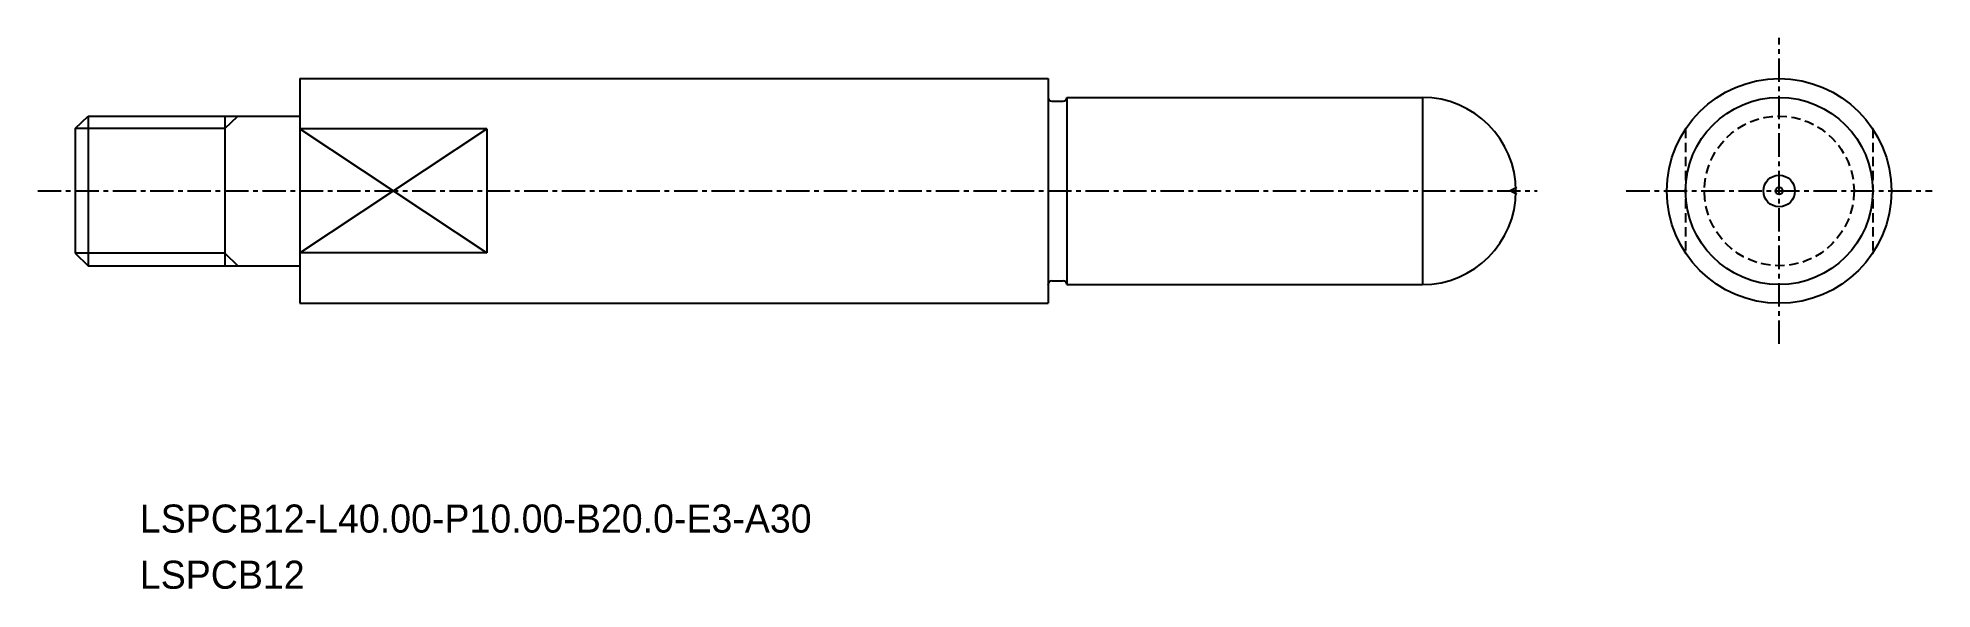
# Model space of a CAD drawing. Extents: x -1035 to -934, y -555 to -526.
import ezdxf

# ---------------------------------------------------------------- set-up
doc = ezdxf.new("R2010")
doc.units = 0
doc.linetypes.add('CENTER', pattern=[2, 1.25, -0.25, 0.25, -0.25])
doc.linetypes.add('DASHED', pattern=[0.75, 0.5, -0.25])
doc.layers.get('0').update_dxf_attribs({"linetype": 'CONTINUOUS'})
doc.layers.add('CENTER', color=1, linetype='CENTER')

msp = doc.modelspace()

# ---------------------------------------------------------------- linework, layer by layer
at = {"color": 7, "linetype": 'CONTINUOUS'}
for p, q in [((-1021.42, -527.7), (-981.42, -527.7)), ((-981.42, -528.69), (-981.42, -528.7)), ((-981.22, -528.9), (-980.62, -528.9)), ((-980.42, -528.7), (-961.42, -528.7)), ((-980.42, -528.7), (-980.42, -528.7)), ((-1032.74, -529.7), (-1021.42, -529.7)), ((-1032.74, -537.7), (-1021.42, -537.7)), ((-981.22, -538.5), (-980.62, -538.5)), ((-981.42, -538.71), (-981.42, -538.7)), ((-980.42, -538.7), (-980.42, -538.7)), ((-980.42, -538.7), (-961.42, -538.7)), ((-1021.42, -539.7), (-981.42, -539.7))]:
    msp.add_line(p, q, dxfattribs=at)
for p, q in [((-1021.42, -527.7), (-1021.42, -539.7)), ((-981.42, -527.7), (-981.42, -539.7)), ((-980.42, -528.7), (-980.42, -538.7)), ((-1033.42, -530.37), (-1032.74, -529.7)), ((-1033.42, -530.37), (-1033.42, -537.02)), ((-1032.74, -529.7), (-1032.74, -537.7)), ((-1025.42, -529.7), (-1025.42, -537.7)), ((-1011.42, -530.38), (-1021.42, -530.38)), ((-1011.42, -530.38), (-1011.42, -537.01)), ((-1033.42, -537.02), (-1032.74, -537.7)), ((-1011.42, -537.01), (-1021.42, -537.01))]:
    msp.add_line(p, q)
at = {"linetype": 'CONTINUOUS'}
msp.add_line((-961.42, -528.7), (-961.42, -538.7), dxfattribs=at)
at = {"color": 3, "linetype": 'CONTINUOUS'}
for p, q in [((-1025.42, -530.37), (-1033.42, -530.37)), ((-1025.42, -530.37), (-1024.74, -529.7)), ((-1025.42, -537.02), (-1033.42, -537.02)), ((-1025.42, -537.02), (-1024.74, -537.7))]:
    msp.add_line(p, q, dxfattribs=at)
at = {"color": 3}
for p, q in [((-1021.42, -537.01), (-1011.42, -530.38)), ((-1021.42, -530.38), (-1011.42, -537.01)), ((-956.38, -533.51), (-956.72, -533.7)), ((-956.38, -533.89), (-956.72, -533.7))]:
    msp.add_line(p, q, dxfattribs=at)
at = {"color": 3, "linetype": 'DASHED'}
for p, q in [((-947.35, -530.38), (-947.35, -537.01)), ((-937.35, -530.38), (-937.35, -537.01))]:
    msp.add_line(p, q, dxfattribs=at)
at = {"linetype": 'CONTINUOUS'}
msp.add_circle((-942.35, -533.7), 6, dxfattribs=at)
for radius in [5, 0.845, 0.192]:
    msp.add_circle((-942.35, -533.7), radius)
at = {"color": 3, "linetype": 'DASHED'}
msp.add_circle((-942.35, -533.7), 4, dxfattribs=at)
at = {"color": 7, "linetype": 'CONTINUOUS'}
for centre, start, end in [((-981.22, -528.7), 180, 270), ((-980.62, -528.7), 270, 0), ((-981.22, -538.7), 90, 180), ((-980.62, -538.7), 0, 90)]:
    msp.add_arc(centre, 0.2, start, end, dxfattribs=at)
msp.add_arc((-961.42, -533.7), 5, 270, 90)
at = {"layer": 'CENTER', "color": 1, "linetype": 'CENTER'}
for p, q in [((-942.35, -541.87), (-942.35, -525.52)), ((-1035.42, -533.7), (-955.29, -533.7)), ((-950.52, -533.7), (-934.17, -533.7))]:
    msp.add_line(p, q, dxfattribs=at)

# ---------------------------------------------------------------- texts
for s, p in [('LSPCB12-L40.00-P10.00-B20.0-E3-A30', (-1029.97, -551.95)), ('LSPCB12', (-1029.97, -554.95))]:
    msp.add_text(s, height=1.5).set_placement(p)

doc.saveas('drawing.dxf')
